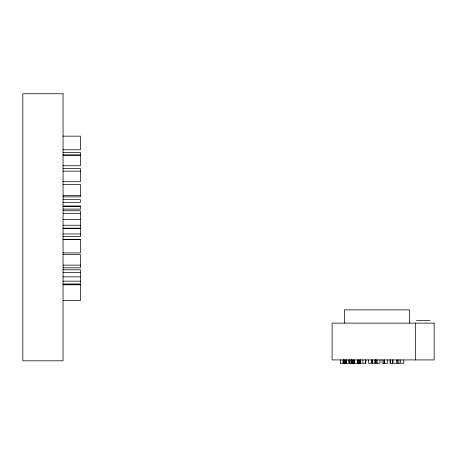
<?xml version="1.0" encoding="UTF-8"?>
<svg xmlns="http://www.w3.org/2000/svg" width="457" height="457" viewBox="0 0 457 457"><rect width="100%" height="100%" fill="white"/><g stroke="black" fill="none" stroke-linecap="round" stroke-linejoin="round"><path stroke-width="0.69" d="M63.066 136.157L80.455 136.157L80.455 149.77L63.066 149.77M63.066 152.518L80.455 152.518L80.455 165.731L63.066 165.731M63.066 155.014L80.455 155.014M63.066 155.169L80.455 155.169M63.066 168.484L80.455 168.484L80.455 181.697L63.066 181.697M63.066 171.135L80.455 171.135M63.066 184.337L80.455 184.337L80.455 196.876L63.066 196.876M63.066 195.59L80.455 195.59M63.066 199.669L80.455 199.669L80.455 202.32L63.066 202.32M63.066 206.084L80.455 206.084L80.455 209.1L63.066 209.1M63.066 206.267L80.455 206.267M63.066 210.78L80.455 210.78L80.455 236.617L63.066 236.617M63.066 213.63L80.455 213.63M63.066 219.44L80.455 219.44M63.066 225.25L80.455 225.25M63.066 228.243L80.455 228.243M63.066 228.272L80.455 228.272M63.066 233.967L80.455 233.967M63.066 239.297L80.455 239.297L80.455 252.91L63.066 252.91M63.066 239.594L80.455 239.594M63.066 254.572L80.455 254.572L80.455 267.791L63.066 267.791M63.066 265.134L80.455 265.134M63.066 269.79L80.455 269.79L80.455 284.008L63.066 284.008M63.066 272.555L80.455 272.555M63.066 276.845L80.455 276.845M63.066 281.146L80.455 281.146M63.066 284.574L80.455 284.574L80.455 300.506L63.066 300.506M63.066 284.797L80.455 284.785M416.401 320.5L430.134 320.5M340.488 363.252L343.224 363.252M346.28 363.252L348.685 363.252L348.685 359.922M354.701 363.252L357.403 363.252M360.47 363.252L362.875 363.252L362.875 359.922M363.384 363.252L365.92 363.252L365.92 359.922M370.97 363.252L368.428 363.252L368.428 359.922M372.495 363.252L374.9 363.252L374.9 359.922M377.254 363.252L379.95 363.252L379.95 359.922M385.051 363.252L387.753 363.252L387.753 359.922M393.534 363.252L396.23 363.252M401.2 363.252L403.811 363.252L403.811 359.922M415.573 323.116L415.573 359.922M409.558 323.116L409.558 309.857L344.349 309.857L344.349 323.116M400.692 359.922L400.692 363.252L396.756 363.252L396.756 359.922M398.881 359.922L398.881 363.252M397.264 359.922L397.264 363.252M392.969 359.922L392.969 363.252L390.044 363.252L390.044 359.922M392.432 359.922L392.432 363.252M390.581 359.922L390.581 363.252M384.531 359.922L384.531 363.252L381.995 363.252L381.995 359.922M377.088 359.922L377.088 363.252L375.3 363.252L375.3 359.922M376.151 359.922L376.151 363.252M375.643 359.922L375.643 363.252M372.741 359.922L372.741 363.252M371.958 359.922L371.958 363.252L371.45 363.252L371.45 359.922M365.411 359.922L365.44 363.252M360.716 359.922L360.716 363.252M360.299 359.922L360.299 363.252L357.574 363.252L357.574 359.922M359.768 359.922L359.768 363.252M358.945 359.922L358.945 363.252M358.122 359.922L358.122 363.252M354.535 359.922L354.535 363.252L349.399 363.252L349.399 359.922M354.004 359.922L354.004 363.252M353.181 359.922L353.181 363.252M352.353 359.922L352.353 363.252M351.804 359.922L351.804 363.252M351.736 359.922L351.736 363.252M351.102 359.922L351.102 363.252M349.908 359.922L349.908 363.252M346.526 359.922L346.526 363.252M346.109 359.922L346.109 363.252L343.378 363.252L343.378 359.922M345.578 359.922L345.578 363.252M344.755 359.922L344.755 363.252M343.927 359.922L343.927 363.252M343.07 359.922L343.03 363.252M340.488 359.922L340.522 363.252M63.066 93.748L22.85 93.748L22.85 360.813L63.066 360.813L63.066 93.748M434.15 323.116L332.102 323.116L332.102 359.922L434.15 359.922L434.15 323.116M384.051 363.252L384.051 359.922L384.023 363.252"/></g></svg>
